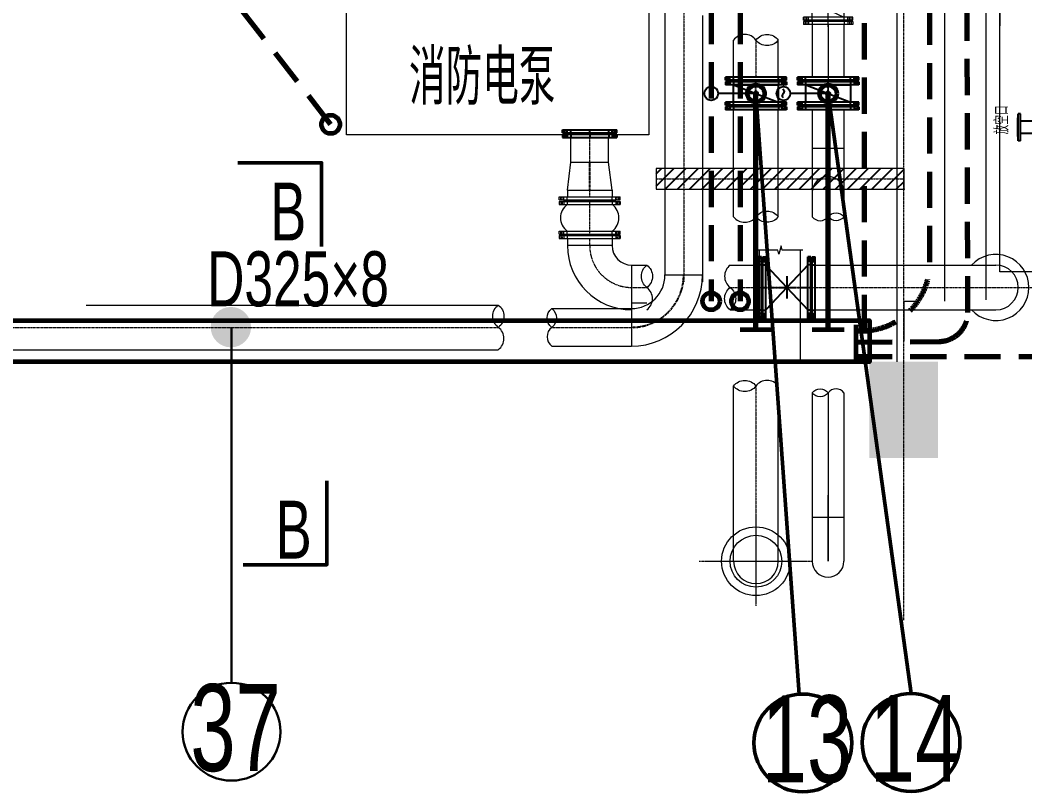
# Model space of a CAD drawing. Header units: millimetres. Extents: x -705761 to 1364679, y -410401 to 446404.
# Drawn here: x -512246 to -505303, y -103623 to -98293 of the extents above; entities that cross this region are included whole.
import ezdxf
from ezdxf.enums import TextEntityAlignment as Align

# ---------------------------------------------------------------- set-up
doc = ezdxf.new("R2010")
doc.units = ezdxf.units.MM
for name, pattern in [('( Dashed )', [0.75, 0.5, -0.25]), ('ACAD_ISO02W100', [15, 12, -3]), ('CENTER', [2, 1.25, -0.25, 0.25, -0.25])]:
    doc.linetypes.add(name, pattern=pattern)
doc.layers.add('00-TEXT', color=7, linetype='Continuous')
doc.layers.add('水HH-文字说明', color=7, linetype='Continuous')
for name, color, linetype, lineweight in [('1轮廓实线层', 7, 'Continuous', 0), ('_0', 7, 'Continuous', 0), ('COLUMN', 7, 'Continuous', 13), ('DOTE', 1, 'Continuous', 13), ('P-CY-01001', 4, 'Continuous', 53), ('P-CY-01001-CLIN', 4, 'Continuous', 13), ('W－防水套管', 30, 'Continuous', 13), ('净环冷水池补水管', 31, 'Continuous', 53), ('图框', 7, 'Continuous', 13), ('旁滤水管', 3, 'Continuous', 53), ('水HH-排水沟', 30, 'Continuous', 30), ('消防水管', 6, 'Continuous', 53), ('自动化文字', 255, 'Continuous', 35)]:
    doc.layers.add(name, color=color, linetype=linetype, lineweight=lineweight)
doc.styles.add('BSIET 400', font='BSDI_XW.shx', dxfattribs={"width": 0.7, "height": 400, "bigfont": 'BSDI_HZ.shx'})
doc.styles.add('DSZ', font='tssdeng.shx', dxfattribs={"width": 0.7, "bigfont": 'tssdchn.shx'})
doc.styles.add('首钢设计院H5', font='ROS.shx', dxfattribs={"width": 0.7, "height": 5, "bigfont": 'HzTXT.shx'})
doc.styles.add('首钢设计院H5_0', font='BSDI_XW.shx', dxfattribs={"width": 0.7, "bigfont": 'BSDI_HZ.shx'})

# ---------------------------------------------------------------- blocks, each defined once
blk = doc.blocks.new('_FZH')
blk.add_solid([(-0.5, -0.5), (0.5, -0.5), (-0.5, 0.5), (0.5, 0.5)])
blk = doc.blocks.new('A$C5F7D1AD0')
for p, q in [((752.5, 50), (752.5, 67)), ((752.5, 67), (947.5, 67)), ((752.5, 50), (947.5, 50)), ((779.5, 67), (782.5, 70)), ((782.5, 70), (917.5, 70)), ((805.5, -101.3), (805.5, 50)), ((894.5, -101.3), (894.5, 50)), ((920.5, 67), (917.5, 70)), ((947.5, 50), (947.5, 67))]:
    blk.add_line(p, q)
at = {"layer": '00-TEXT', "color": 0, "linetype": 'ByBlock', "lineweight": -3, "style": 'DSZ', "width": 0.7}
blk.add_text('放空口', height=100.8, dxfattribs=at).set_placement((797.7, 137.5))
blk = doc.blocks.new('A$C66EC1903')
at = {"layer": '1轮廓实线层', "lineweight": 15}
for p, q in [((-3000, 0), (0, 0)), ((0, 0), (0, -6700))]:
    blk.add_line(p, q, dxfattribs=at)
at = {"lineweight": 15, "rotation": 270}
blk.add_blockref('A$C5F7D1AD0', (-200, -200), dxfattribs=at)
blk = doc.blocks.new('A$C4FDB2E68')
for p, q in [((-3, 197.5), (-26, 197.5)), ((-26, -197.5), (-26, 197.5)), ((-3, -197.5), (-3, 197.5)), ((-3, 163), (0, 160)), ((0, -160), (0, 160)), ((6, 163), (3, 160)), ((3, -160), (3, 160)), ((6, 197.5), (29, 197.5)), ((6, -197.5), (6, 197.5)), ((29, -197.5), (29, 197.5)), ((-3, -197.5), (-26, -197.5)), ((-3, -163), (0, -160)), ((6, -163), (3, -160)), ((6, -197.5), (29, -197.5))]:
    blk.add_line(p, q)
at = {"linetype": 'ACAD_ISO02W100', "ltscale": 0.5}
for p, q in [((-3, 186), (-26, 186)), ((-3, 164), (-26, 164)), ((6, 186), (29, 186)), ((6, 164), (29, 164)), ((0, 138), (-26, 138)), ((3, 138), (29, 138)), ((0, -138), (-26, -138)), ((3, -138), (29, -138)), ((-3, -164), (-26, -164)), ((-3, -186), (-26, -186)), ((6, -164), (29, -164)), ((6, -186), (29, -186))]:
    blk.add_line(p, q, dxfattribs=at)
at = {"color": 1, "linetype": 'CENTER', "ltscale": 5}
for p, q in [((-3, 175), (-26, 175)), ((6, 175), (29, 175)), ((0, 0), (-26, 0)), ((3, 0), (29, 0)), ((-3, -175), (-26, -175)), ((6, -175), (29, -175))]:
    blk.add_line(p, q, dxfattribs=at)
blk = doc.blocks.new('A$C473573E7')
for p, q in [((-185, 222.5), (-207, 222.5)), ((-207, -222.5), (-207, 222.5)), ((-185, -222.5), (-185, 222.5)), ((-174, -222.5), (-174, 222.5)), ((-174, 222.5), (-152, 222.5)), ((-152, -222.5), (-152, 222.5)), ((174, 222.5), (152, 222.5)), ((152, -222.5), (152, 222.5)), ((174, -222.5), (174, 222.5)), ((185, -222.5), (185, 222.5)), ((185, 222.5), (207, 222.5)), ((207, -222.5), (207, 222.5)), ((-185, 189), (-181, 185)), ((-181, -185), (-181, 185)), ((-174, 189), (-178, 185)), ((-178, -185), (-178, 185)), ((152, 162.5), (-152, -162.5)), ((-152, 162.5), (152, -162.5)), ((174, 189), (178, 185)), ((178, -185), (178, 185)), ((185, 189), (181, 185)), ((181, -185), (181, 185)), ((0, 81.2), (0, -81.2)), ((-185, -189), (-181, -185)), ((-174, -189), (-178, -185)), ((174, -189), (178, -185)), ((185, -189), (181, -185)), ((-185, -222.5), (-207, -222.5)), ((-174, -222.5), (-152, -222.5)), ((174, -222.5), (152, -222.5)), ((185, -222.5), (207, -222.5))]:
    blk.add_line(p, q)
at = {"linetype": 'ACAD_ISO02W100', "ltscale": 0.5}
for p, q in [((-185, 211), (-207, 211)), ((-185, 189), (-207, 189)), ((-181, 164), (-207, 164)), ((-178, 164), (-152, 164)), ((-174, 211), (-152, 211)), ((-174, 189), (-152, 189)), ((174, 211), (152, 211)), ((174, 189), (152, 189)), ((178, 164), (152, 164)), ((181, 164), (207, 164)), ((185, 211), (207, 211)), ((185, 189), (207, 189)), ((-181, -164), (-207, -164)), ((-185, -189), (-207, -189)), ((-185, -211), (-207, -211)), ((-178, -164), (-152, -164)), ((-174, -189), (-152, -189)), ((-174, -211), (-152, -211)), ((178, -164), (152, -164)), ((174, -189), (152, -189)), ((174, -211), (152, -211)), ((181, -164), (207, -164)), ((185, -189), (207, -189)), ((185, -211), (207, -211))]:
    blk.add_line(p, q, dxfattribs=at)
at = {"color": 1, "linetype": 'CENTER', "ltscale": 5}
for p, q in [((-185, 200), (-207, 200)), ((-174, 200), (-152, 200)), ((174, 200), (152, 200)), ((185, 200), (207, 200)), ((-178, 0), (178, 0)), ((-185, -200), (-207, -200)), ((-174, -200), (-152, -200)), ((174, -200), (152, -200)), ((185, -200), (207, -200))]:
    blk.add_line(p, q, dxfattribs=at)
blk = doc.blocks.new('A$C00B17DD8')
h = blk.add_hatch(color=256)
edge = h.paths.add_edge_path()
edge.add_arc((0, 0), 15, 0, 360)
for p, q in [((-118, -222.5), (-118, 222.5)), ((-96, 222.5), (-118, 222.5)), ((-96, -222.5), (-96, 222.5)), ((-85, 222.5), (-63, 222.5)), ((-85, -222.5), (-85, 222.5)), ((-63, -222.5), (-63, 222.5)), ((0, 0), (0, 275)), ((63, -222.5), (63, 222.5)), ((85, 222.5), (63, 222.5)), ((85, -222.5), (85, 222.5)), ((96, 222.5), (118, 222.5)), ((96, -222.5), (96, 222.5)), ((118, -222.5), (118, 222.5)), ((63, 162.5), (-63, -162.5)), ((-63, 162.5), (63, 162.5)), ((-63, -162.5), (-63, 162.5)), ((63, 162.5), (63, -162.5)), ((63, -162.5), (-63, -162.5)), ((-96, -222.5), (-118, -222.5)), ((-85, -222.5), (-63, -222.5)), ((85, -222.5), (63, -222.5)), ((96, -222.5), (118, -222.5))]:
    blk.add_line(p, q)
at = {"linetype": 'ACAD_ISO02W100', "ltscale": 0.5}
for p, q in [((-96, 211), (-118, 211)), ((-96, 189), (-118, 189)), ((-92, 164), (-118, 164)), ((-89, 164), (-63, 164)), ((-85, 211), (-63, 211)), ((-85, 189), (-63, 189)), ((85, 211), (63, 211)), ((85, 189), (63, 189)), ((89, 164), (63, 164)), ((92, 164), (118, 164)), ((96, 211), (118, 211)), ((96, 189), (118, 189)), ((-92, -164), (-118, -164)), ((-96, -189), (-118, -189)), ((-96, -211), (-118, -211)), ((-89, -164), (-63, -164)), ((-85, -189), (-63, -189)), ((-85, -211), (-63, -211)), ((89, -164), (63, -164)), ((85, -189), (63, -189)), ((85, -211), (63, -211)), ((92, -164), (118, -164)), ((96, -189), (118, -189)), ((96, -211), (118, -211))]:
    blk.add_line(p, q, dxfattribs=at)
at = {"color": 1, "linetype": 'CENTER', "ltscale": 5}
for p, q in [((-96, 200), (-118, 200)), ((-85, 200), (-63, 200)), ((85, 200), (63, 200)), ((96, 200), (118, 200)), ((-89, 0), (89, 0)), ((-96, -200), (-118, -200)), ((-85, -200), (-63, -200)), ((85, -200), (63, -200)), ((96, -200), (118, -200))]:
    blk.add_line(p, q, dxfattribs=at)
for centre, radius in [((0, 325), 50), ((0, 0), 15)]:
    blk.add_circle(centre, radius)
blk.add_spline([(-32.7, 323.5), (-15.8, 333.7), (1.2, 324), (16.2, 317.7), (33.6, 327.9)], degree=3)
blk = doc.blocks.new('A$C75822A88')
h = blk.add_hatch(color=256)
edge = h.paths.add_edge_path()
edge.add_arc((0, 0), 10, 0, 360)
for p, q in [((-103, -170), (-103, 170)), ((-82, 170), (-103, 170)), ((-82, -170), (-82, 170)), ((-73, 170), (-52, 170)), ((-73, -170), (-73, 170)), ((-52, -170), (-52, 170)), ((52, -170), (52, 170)), ((73, 170), (52, 170)), ((73, -170), (73, 170)), ((82, 170), (103, 170)), ((82, -170), (82, 170)), ((103, -170), (103, 170)), ((-82, 137), (-79, 134)), ((-79, -134), (-79, 134)), ((-73, 137), (-76, 134)), ((-76, -134), (-76, 134)), ((52, 109.5), (-52, -109.5)), ((-52, 109.5), (52, 109.5)), ((-52, -109.5), (-52, 109.5)), ((52, 109.5), (52, -109.5)), ((73, 137), (76, 134)), ((76, -134), (76, 134)), ((82, 137), (79, 134)), ((79, -134), (79, 134)), ((-82, -137), (-79, -134)), ((-73, -137), (-76, -134)), ((52, -109.5), (-52, -109.5)), ((73, -137), (76, -134)), ((82, -137), (79, -134)), ((-82, -170), (-103, -170)), ((-73, -170), (-52, -170)), ((73, -170), (52, -170)), ((82, -170), (103, -170))]:
    blk.add_line(p, q)
at = {"linetype": 'ACAD_ISO02W100', "ltscale": 0.5}
for p, q in [((-82, 158.5), (-103, 158.5)), ((-73, 158.5), (-52, 158.5)), ((73, 158.5), (52, 158.5)), ((82, 158.5), (103, 158.5)), ((-82, 136.5), (-103, 136.5)), ((-79, 111), (-103, 111)), ((-76, 111), (-52, 111)), ((-73, 136.5), (-52, 136.5)), ((73, 136.5), (52, 136.5)), ((76, 111), (52, 111)), ((79, 111), (103, 111)), ((82, 136.5), (103, 136.5)), ((-79, -111), (-103, -111)), ((-82, -136.5), (-103, -136.5)), ((-76, -111), (-52, -111)), ((-73, -136.5), (-52, -136.5)), ((76, -111), (52, -111)), ((73, -136.5), (52, -136.5)), ((79, -111), (103, -111)), ((82, -136.5), (103, -136.5)), ((-82, -158.5), (-103, -158.5)), ((-73, -158.5), (-52, -158.5)), ((73, -158.5), (52, -158.5)), ((82, -158.5), (103, -158.5))]:
    blk.add_line(p, q, dxfattribs=at)
at = {"color": 1, "linetype": 'CENTER', "ltscale": 5}
for p, q in [((-82, 147.5), (-103, 147.5)), ((-73, 147.5), (-52, 147.5)), ((73, 147.5), (52, 147.5)), ((82, 147.5), (103, 147.5)), ((-76, 0), (76, 0)), ((-82, -147.5), (-103, -147.5)), ((-73, -147.5), (-52, -147.5)), ((73, -147.5), (52, -147.5)), ((82, -147.5), (103, -147.5))]:
    blk.add_line(p, q, dxfattribs=at)
blk.add_circle((0, 0), 10)

msp = doc.modelspace()

# ---------------------------------------------------------------- hatches: boundary and pattern name
at = {"lineweight": -3}
h = msp.add_hatch(dxfattribs=at)
h.set_pattern_fill('ANSI31', color=256, scale=475)
h.set_pattern_definition([(45, (-3668554.88, 324154.18), (-41.9844651, 41.9844651), [])])
h.paths.add_polyline_path([(-507850.65, -99318.07), (-507850.65, -99460.57), (-506140.65, -99460.57), (-506140.65, -99318.07)])
at = {"lineweight": 60}
h = msp.add_hatch(color=1, dxfattribs=at)
h.dxf.hatch_style = 1
h.paths.add_polyline_path([(-510929.31, -100413.25), (-510650.2, -100413.25, 1)])
h.paths.add_polyline_path([(-510650.2, -100413.25), (-510929.31, -100413.25, 1)])

# ---------------------------------------------------------------- linework, layer by layer
at = {"linetype": '( Dashed )', "lineweight": 70, "ltscale": 500}
for p, q in [((-506411.27, -100439.17), (-506411.27, -90618.38)), ((-510100.7, -99013.09), (-513659.61, -94446.1)), ((-507471.59, -95958.69), (-507471.59, -100234.69)), ((-507271.59, -95958.69), (-507271.59, -100234.69))]:
    msp.add_line(p, q, dxfattribs=at)
at = {"lineweight": 15}
for p, q in [((-505475.65, -98089.99), (-505475.65, -98331.4)), ((-509991.95, -99084.69), (-509991.95, -98134.69)), ((-507901.95, -98134.69), (-507901.95, -99084.69)), ((-507901.95, -99084.69), (-509991.95, -99084.69)), ((-508440.12, -99102.74), (-508180.77, -99102.74)), ((-506140.65, -99318.07), (-507850.65, -99318.07)), ((-507850.65, -99318.07), (-507850.65, -99460.57)), ((-506140.65, -99318.07), (-506140.65, -99460.57)), ((-507850.65, -99460.57), (-506140.65, -99460.57)), ((-508521.82, -99514.09), (-508099.07, -99514.09)), ((-508521.82, -99534.99), (-508521.82, -99514.09)), ((-508521.82, -99534.99), (-508099.07, -99534.99)), ((-508521.82, -99545.44), (-508521.82, -99566.34)), ((-508521.82, -99545.44), (-508099.07, -99545.44)), ((-508490, -99534.99), (-508486.2, -99538.79)), ((-508490, -99545.44), (-508486.2, -99541.64)), ((-508486.2, -99538.79), (-508134.7, -99538.79)), ((-508486.2, -99541.64), (-508134.7, -99541.64)), ((-508130.9, -99534.99), (-508134.7, -99538.79)), ((-508130.9, -99545.44), (-508134.7, -99541.64)), ((-508099.07, -99534.99), (-508099.07, -99514.09)), ((-508099.07, -99545.44), (-508099.07, -99566.34)), ((-508521.82, -99566.34), (-508099.07, -99566.34)), ((-508521.82, -99749.69), (-508099.07, -99749.69)), ((-508521.82, -99770.59), (-508521.82, -99749.69)), ((-508099.07, -99770.59), (-508099.07, -99749.69)), ((-508521.82, -99770.59), (-508099.07, -99770.59)), ((-508521.82, -99781.04), (-508521.82, -99801.94)), ((-508521.82, -99781.04), (-508099.07, -99781.04)), ((-508521.82, -99801.94), (-508099.07, -99801.94)), ((-508490, -99770.59), (-508486.2, -99774.39)), ((-508490, -99781.04), (-508486.2, -99777.24)), ((-508486.2, -99774.39), (-508134.7, -99774.39)), ((-508486.2, -99777.24), (-508134.7, -99777.24)), ((-508130.9, -99770.59), (-508134.7, -99774.39)), ((-508130.9, -99781.04), (-508134.7, -99777.24)), ((-508099.07, -99781.04), (-508099.07, -99801.94)), ((-510371.95, -100652.19), (-509685.21, -100652.19))]:
    msp.add_line(p, q, dxfattribs=at)
at = {"color": 1, "linetype": 'CENTER', "ltscale": 5}
msp.add_line((-508310.45, -99466.59), (-508310.45, -99273.74), dxfattribs=at)
at = {"linetype": 'ACAD_ISO02W100', "lineweight": 15, "ltscale": 0.5}
for p, q in [((-508510.9, -99534.99), (-508510.9, -99514.09)), ((-508510.9, -99545.44), (-508510.9, -99566.34)), ((-508490, -99534.99), (-508490, -99514.09)), ((-508490, -99545.44), (-508490, -99566.34)), ((-508466.25, -99538.79), (-508466.25, -99514.09)), ((-508466.25, -99541.64), (-508466.25, -99566.34)), ((-508154.65, -99538.79), (-508154.65, -99514.09)), ((-508154.65, -99541.64), (-508154.65, -99566.34)), ((-508130.9, -99534.99), (-508130.9, -99514.09)), ((-508130.9, -99545.44), (-508130.9, -99566.34)), ((-508110, -99534.99), (-508110, -99514.09)), ((-508110, -99545.44), (-508110, -99566.34)), ((-508510.9, -99770.59), (-508510.9, -99749.69)), ((-508490, -99770.59), (-508490, -99749.69)), ((-508466.25, -99774.39), (-508466.25, -99749.69)), ((-508154.65, -99774.39), (-508154.65, -99749.69)), ((-508130.9, -99770.59), (-508130.9, -99749.69)), ((-508110, -99770.59), (-508110, -99749.69)), ((-508510.9, -99781.04), (-508510.9, -99801.94)), ((-508490, -99781.04), (-508490, -99801.94)), ((-508466.25, -99777.24), (-508466.25, -99801.94)), ((-508154.65, -99777.24), (-508154.65, -99801.94)), ((-508130.9, -99781.04), (-508130.9, -99801.94)), ((-508110, -99781.04), (-508110, -99801.94))]:
    msp.add_line(p, q, dxfattribs=at)
at = {"color": 1, "linetype": 'CENTER', "lineweight": 15, "ltscale": 5}
for p, q in [((-508500.45, -99534.99), (-508500.45, -99514.09)), ((-508500.45, -99545.44), (-508500.45, -99566.34)), ((-508310.45, -99774.39), (-508310.45, -99541.64)), ((-508120.45, -99534.99), (-508120.45, -99514.09)), ((-508120.45, -99545.44), (-508120.45, -99566.34)), ((-508500.45, -99770.59), (-508500.45, -99749.69)), ((-508120.45, -99770.59), (-508120.45, -99749.69)), ((-508500.45, -99781.04), (-508500.45, -99801.94)), ((-508120.45, -99781.04), (-508120.45, -99801.94))]:
    msp.add_line(p, q, dxfattribs=at)
at = {"linetype": '( Dashed )', "lineweight": 70, "ltscale": 500}
for points in [[(-506470.98, -100439.72), (-506434.12, -100439.72, 0.4142136), (-505959.12, -99964.72), (-505959.12, -91640.88, -0.4142136), (-505759.12, -91440.88), (-504796.14, -91440.88)], [(-506470.98, -100517.94), (-505895.54, -100511.81, 0.4117653), (-505697.67, -100311.36), (-505712.69, -93775.15, -0.4148865), (-505512.69, -93574.69), (-503255.79, -93574.69, -0.4142136), (-503055.79, -93774.69), (-503055.79, -94171.39)], [(-506470.98, -100616.57), (-501668.65, -100616.57, 0.2717501), (-501193.65, -100027.51), (-501192.07, -98358.99)]]:
    msp.add_lwpolyline(points, format="xyb", dxfattribs=at)
at = {"lineweight": 15}
for points in [[(-507161.9, -98430.7, -0.5), (-507007.52, -98430.7, -0.5), (-507161.9, -98430.7, 0.5), (-507316.27, -98430.7)], [(-507316.27, -99650.65, 0.5), (-507161.9, -99650.65, -0.5), (-507007.52, -99650.65, -0.5), (-507161.9, -99650.65)], [(-507915.12, -100293.57, 0.5), (-507915.12, -100139.19, -0.5), (-507915.12, -99984.82, -0.5), (-507915.12, -100139.19)], [(-507339.87, -99984.82, 0.5), (-507339.87, -100139.19, -0.5), (-507339.87, -100293.57, -0.5), (-507339.87, -100139.19)], [(-508941.91, -100569.07, 0.5), (-508941.91, -100414.69, -0.5), (-508941.91, -100260.32, -0.5), (-508941.91, -100414.69)], [(-508572.85, -100414.7, -0.5), (-508572.85, -100285.02, -0.5), (-508572.85, -100414.7, 0.5), (-508572.85, -100544.37)], [(-507007.52, -100819.69, 0.5), (-507161.9, -100819.69, -0.5), (-507316.27, -100819.69, -0.5), (-507161.9, -100819.69)]]:
    msp.add_lwpolyline(points, format="xyb", dxfattribs=at)
at = {"lineweight": 70, "ltscale": 500}
for points in [[(-507161.9, -100428.65), (-507161.9, -98799.69)], [(-506663.15, -100428.65), (-506663.15, -98799.69)]]:
    msp.add_lwpolyline(points, dxfattribs=at)
at = {"lineweight": 15}
msp.add_lwpolyline([(-506838.9, -99881.36), (-506981.4, -99881.36), (-506988.52, -99852.86), (-507002.77, -99909.86), (-507009.9, -99881.36), (-507152.4, -99881.36)], dxfattribs=at)
at = {"color": 2, "lineweight": 60}
msp.add_lwpolyline([(-545926.58, -100367.19), (-506378.15, -100367.19), (-506378.15, -100652.19), (-545926.58, -100652.19)], close=True, dxfattribs=at)
at = {"color": 1, "lineweight": 60}
for points in [[(-507271.95, -100428.65), (-507051.84, -100428.65)], [(-506773.2, -100428.65), (-506553.09, -100428.65)], [(-506470.98, -100396.44), (-506470.98, -100639.44)]]:
    msp.add_lwpolyline(points, dxfattribs=at)
for centre, radius in [((-507161.9, -98799.69), 59.39), ((-506663.15, -98799.69), 59.39), ((-510100.7, -99013.09), 63.93), ((-507471.59, -100234.69), 59.39), ((-507271.59, -100234.69), 59.39)]:
    msp.add_circle(centre, radius, dxfattribs=at)
at = {"lineweight": 15}
for centre, start, end in [((-508397.74, -99658.02), 126.767986, 233.232014), ((-508223.15, -99658.02), 306.767986, 53.232014)]:
    msp.add_arc(centre, 114.44, start, end, dxfattribs=at)
at = {"color": 1, "linetype": 'CENTER', "ltscale": 5}
msp.add_arc((-508022.6, -100052.74), 361.95, 270, 0, dxfattribs=at)
at = {"ltscale": 1000}
msp.add_point((-506140.65, -99460.57), dxfattribs=at)
at = {"layer": '_0', "lineweight": 15}
for points in [[(-506772.65, -99650.65, 0.5), (-506663.15, -99650.65, -0.5), (-506553.65, -99650.65, -0.5), (-506663.15, -99650.65)], [(-506553.65, -100867.03, 0.5), (-506663.15, -100867.03, -0.5), (-506772.65, -100867.03, -0.5), (-506663.15, -100867.03)]]:
    msp.add_lwpolyline(points, format="xyb", dxfattribs=at)
at = {"layer": 'COLUMN', "color": 4, "lineweight": 15}
msp.add_line((-506188.15, -92072.87), (-506188.15, -100652.19), dxfattribs=at)
at = {"layer": 'DOTE', "color": 1, "linetype": 'CENTER', "lineweight": 15, "ltscale": 5}
for p, q in [((-506140.65, -102436.92), (-506140.65, -86259.69)), ((-507660.65, -97545.69), (-507660.65, -100100.24)), ((-507161.9, -98430.7), (-507161.9, -98687.59)), ((-506663.15, -98430.7), (-506663.15, -98687.59)), ((-507161.9, -98911.79), (-507161.9, -99650.65)), ((-506663.15, -98911.79), (-506663.15, -99650.65)), ((-508310.45, -99273.74), (-508310.45, -99102.74)), ((-508310.45, -99514.09), (-508310.45, -99466.59)), ((-508310.45, -99849.44), (-508310.45, -99801.94)), ((-508020.7, -100139.19), (-507915.12, -100139.19)), ((-507339.87, -100139.19), (-505147.36, -100139.19)), ((-514880.65, -100414.69), (-508941.91, -100414.69)), ((-508572.86, -100414.69), (-508022.6, -100414.69)), ((-507161.9, -100819.69), (-507161.9, -102314.01)), ((-507553.42, -102029.69), (-506770.37, -102029.69))]:
    msp.add_line(p, q, dxfattribs=at)
at = {"layer": 'DOTE', "color": 1, "linetype": 'CENTER', "ltscale": 5}
msp.add_line((-507845.73, -99389.32), (-506140.65, -99389.32), dxfattribs=at)
msp.add_arc((-508020.7, -99849.44), 289.75, 180, 270, dxfattribs=at)
at = {"layer": 'P-CY-01001', "linetype": 'Continuous', "lineweight": 15}
for p, q in [((-506772.65, -98323.9), (-506772.65, -98687.59)), ((-506553.65, -98323.9), (-506553.65, -98687.59)), ((-506772.65, -98911.79), (-506772.65, -99650.65)), ((-506553.65, -98911.79), (-506553.65, -99650.65)), ((-506772.65, -99176.9), (-506553.65, -99176.9)), ((-506772.65, -100867.03), (-506772.65, -102029.69)), ((-506553.65, -100867.03), (-506553.65, -102029.69)), ((-506772.65, -101724.69), (-506553.65, -101724.69))]:
    msp.add_line(p, q, dxfattribs=at)
for centre, start, end in [((-506663.15, -99481.9), 0, 180), ((-506663.15, -102029.69), 180, 0)]:
    msp.add_arc(centre, 109.5, start, end, dxfattribs=at)
at = {"layer": 'P-CY-01001-CLIN', "linetype": 'Continuous', "lineweight": 15}
for p, q in [((-506663.15, -98338.9), (-506663.15, -98236.14)), ((-506663.15, -98323.9), (-506663.15, -98702.9)), ((-506663.15, -98323.9), (-506663.15, -99650.65)), ((-506663.15, -98938.9), (-506663.15, -99024.9)), ((-506663.15, -100867.03), (-506663.15, -101572.69)), ((-506663.15, -100867.03), (-506663.15, -102029.69))]:
    msp.add_line(p, q, dxfattribs=at)
at = {"layer": 'P-CY-01001-CLIN', "linetype": 'Continuous', "lineweight": 15, "flags": 128}
for points in [[(-506663.15, -99319.4), (-506663.15, -99024.9)], [(-506663.15, -99650.65), (-506663.15, -99481.9)], [(-506663.15, -102029.69), (-506663.15, -101572.69)]]:
    msp.add_lwpolyline(points, dxfattribs=at)
at = {"layer": 'W－防水套管', "color": 1, "linetype": 'CENTER'}
for p, q in [((-507161.9, -101722.17), (-507161.9, -102337.21)), ((-507511.39, -102029.69), (-506812.4, -102029.69))]:
    msp.add_line(p, q, dxfattribs=at)
at = {"layer": 'W－防水套管', "lineweight": 15}
for radius in [237.5, 179.07]:
    msp.add_circle((-507161.9, -102029.69), radius, dxfattribs=at)
at = {"layer": '净环冷水池补水管', "lineweight": 15, "ltscale": 0.5}
for p, q in [((-507316.27, -98687.59), (-507316.27, -98430.7)), ((-507007.52, -98687.59), (-507007.52, -98430.7)), ((-507316.27, -99650.65), (-507316.27, -98911.79)), ((-507007.52, -99650.65), (-507007.52, -98911.79)), ((-507316.27, -102029.69), (-507316.27, -100819.69)), ((-507007.52, -102029.69), (-507007.52, -100819.69))]:
    msp.add_line(p, q, dxfattribs=at)
msp.add_arc((-507161.9, -102029.69), 154.38, 180, 0, dxfattribs=at)
at = {"layer": '图框', "color": 1, "linetype": 'Continuous', "lineweight": 50, "elevation": -486.97, "flags": 128}
for points in [[(-510742.79, -99277.78), (-510163.32, -99277.78), (-510163.32, -99857.25)], [(-510705.33, -102054.55), (-510125.86, -102054.55), (-510125.86, -101475.08)]]:
    msp.add_lwpolyline(points, dxfattribs=at)
at = {"layer": '旁滤水管', "lineweight": 15}
for p, q in [((-511789.35, -100260.32), (-508941.91, -100260.32)), ((-514880.65, -100569.07), (-508941.91, -100569.07))]:
    msp.add_line(p, q, dxfattribs=at)
at = {"layer": '水HH-排水沟', "lineweight": 15}
for p, q in [((-505855.65, -100234.19), (-505855.65, -93574.69)), ((-505570.65, -100224.69), (-505570.65, -93574.69)), ((-507138.15, -100367.19), (-507138.15, -99881.36)), ((-506853.15, -100652.19), (-506853.15, -99881.36)), ((-506140.65, -100234.19), (-506045.65, -100234.19)), ((-506140.65, -100234.19), (-506140.65, -100509.69)), ((-545803.05, -100367.19), (-507138.15, -100367.19)), ((-545803.05, -100652.19), (-506853.15, -100652.19))]:
    msp.add_line(p, q, dxfattribs=at)
at = {"layer": '消防水管', "lineweight": 15}
for p, q in [((-507790.32, -97545.69), (-507790.32, -100052.74)), ((-507530.97, -98261.99), (-507530.97, -100100.24)), ((-508440.12, -99273.74), (-508440.12, -99102.74)), ((-508180.77, -99273.74), (-508180.77, -99102.74)), ((-508464.82, -99466.59), (-508440.12, -99273.74)), ((-508440.12, -99273.74), (-508180.77, -99273.74)), ((-508156.07, -99466.59), (-508180.77, -99273.74)), ((-508464.82, -99466.59), (-508156.07, -99466.59)), ((-508464.82, -99466.59), (-508464.82, -99514.09)), ((-508156.07, -99466.59), (-508156.07, -99514.09)), ((-508464.82, -99801.94), (-508464.82, -99849.44)), ((-508156.07, -99801.94), (-508156.07, -99849.44)), ((-508156.07, -99849.44), (-508464.82, -99849.44)), ((-508023.83, -99984.82), (-507915.12, -99984.82)), ((-508020.7, -99984.82), (-508020.7, -100293.57)), ((-507339.87, -99984.82), (-507145.36, -99984.82)), ((-506752.06, -99984.82), (-505504.15, -99984.82)), ((-507790.32, -100052.74), (-507530.97, -100052.74)), ((-508020.7, -100246.07), (-507915.12, -100246.07)), ((-508572.85, -100285.02), (-508022.6, -100285.02)), ((-508022.6, -100285.02), (-508022.6, -100544.37)), ((-507339.87, -100293.57), (-507145.36, -100293.57)), ((-506752.06, -100293.57), (-505504.15, -100293.57)), ((-508572.85, -100544.37), (-508022.6, -100544.37))]:
    msp.add_line(p, q, dxfattribs=at)
for centre, radius, start, end in [((-508020.7, -99849.44), 444.12, 180, 270), ((-508020.7, -99849.44), 135.38, 180, 270), ((-505504.15, -100139.19), 228, 222.616143, 137.383857), ((-505504.15, -100139.19), 154.38, 270, 90), ((-508022.6, -100052.74), 491.62, 270, 0), ((-508022.6, -100052.74), 232.28, 270, 0)]:
    msp.add_arc(centre, radius, start, end, dxfattribs=at)
at = {"layer": '自动化文字', "color": 201, "lineweight": 50}
for p, q in [((-507161.9, -98799.69), (-506862.02, -102947.6)), ((-506663.15, -98799.69), (-506090.22, -102943.25))]:
    msp.add_line(p, q, dxfattribs=at)
at = {"layer": '自动化文字', "color": 6, "lineweight": 30}
msp.add_line((-510785.79, -100414.69), (-510785.79, -102869.03), dxfattribs=at)
msp.add_circle((-510785.79, -103206.95), 337.92, dxfattribs=at)
at = {"layer": '自动化文字', "color": 201, "lineweight": 50}
for centre in [(-506837.65, -103284.64), (-506090.22, -103281.17)]:
    msp.add_circle(centre, 337.92, dxfattribs=at)

# ---------------------------------------------------------------- block references
at = {"lineweight": 15, "xscale": 0.95, "yscale": 0.95, "zscale": 0.95}
for name, p, rotation in [('A$C66EC1903', (-505475.65, -100030.36), 180), ('A$C00B17DD8', (-507161.9, -98799.69), 90), ('A$C00B17DD8', (-506663.15, -98799.69), 90), ('A$C4FDB2E68', (-508310.45, -99075.19), 270)]:
    msp.add_blockref(name, p, dxfattribs=dict(at, rotation=rotation))
msp.add_blockref('A$C473573E7', (-506948.71, -100139.19), dxfattribs=at)
at = {"layer": '_0', "lineweight": 15, "rotation": 90}
msp.add_blockref('A$C75822A88', (-506663.15, -98220.9), dxfattribs=at)
at = {"layer": 'COLUMN', "lineweight": 15, "xscale": -475, "yscale": -665, "zscale": 475, "rotation": 180}
msp.add_blockref('_FZH', (-506140.65, -100984.69), dxfattribs=at)
at = {"layer": 'COLUMN', "lineweight": 15, "xscale": -475, "yscale": 665, "zscale": 475}
msp.add_blockref('_FZH', (-506140.65, -100984.69), dxfattribs=at)

# ---------------------------------------------------------------- texts
at = {"layer": '图框', "color": 1, "linetype": 'Continuous', "lineweight": 50, "char_height": 400, "attachment_point": 7, "line_spacing_factor": 1.2, "style": '首钢设计院H5_0'}
for insert in [(-510518.09, -99814.84), (-510480.62, -102011.77)]:
    msp.add_mtext('\\H1x;\\W0.7;B', dxfattribs=dict(at, insert=insert))
at = {"layer": '水HH-文字说明', "lineweight": 15, "style": 'BSIET 400', "width": 0.7}
msp.add_text('D325×8', height=380, dxfattribs=at).set_placement((-509697.28, -100269.34), align=Align.RIGHT)
at = {"layer": '水HH-文字说明', "lineweight": 15, "insert": (-509053.09, -98687.99), "char_height": 380, "attachment_point": 5, "line_spacing_factor": 0.6, "style": 'BSIET 400'}
msp.add_mtext('消防电泵', dxfattribs=at)
at = {"layer": '自动化文字', "color": 6, "lineweight": 30, "style": '首钢设计院H5', "width": 0.7}
msp.add_text('37', height=600, dxfattribs=at).set_placement((-511069.75, -103478.56))
at = {"layer": '自动化文字', "color": 201, "lineweight": 50, "style": '首钢设计院H5', "width": 0.7}
for s, p in [('13', (-507121.61, -103556.26)), ('14', (-506374.18, -103552.79))]:
    msp.add_text(s, height=600, dxfattribs=at).set_placement(p)

doc.saveas('drawing.dxf')
